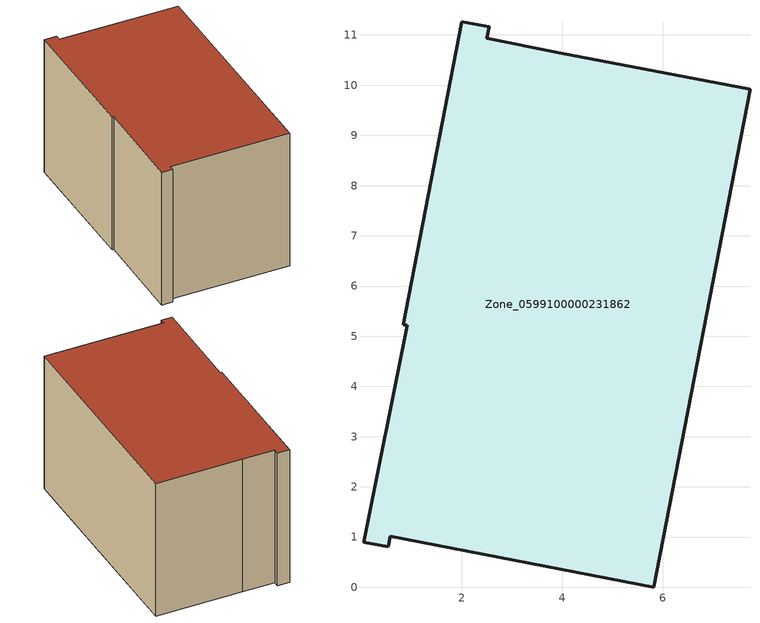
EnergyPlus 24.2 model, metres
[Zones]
Zone_0599100000231862
 floor ground (C_G): 5.82,0 0.57,1.01 0.53,0.8 0.04,0.9 0.91,5.22 0.83,5.22 2,11.26 2.54,11.16 2.49,10.93 3.93,10.64 7.74,9.91 z0
 wall outside (C_F): 7.74,9.91 3.93,10.64 2.49,10.93 2.54,11.16 2,11.26 0.83,5.22 0.91,5.22 0.04,0.9 0.53,0.8 0.57,1.01 5.82,0 7.74,9.91 z0:6.45
 roof outside (C_R): 0.91,5.22 0.04,0.9 0.53,0.8 0.57,1.01 5.82,0 7.74,9.91 3.93,10.64 2.49,10.93 2.54,11.16 2,11.26 0.83,5.22 z6.45
[BUILDING]
Pand.0599100000231862: North Axis=0; Terrain=City; Loads Convergence Tolerance Value=0.04; Temperature Convergence Tolerance Value=0.4; Solar Distribution=FullExterior; Maximum Number of Warmup Days=25; Minimum Number of Warmup Days=1
[Site:Location]
Rotterdam.The.Hague.AP_ZH_NLD Design_Conditions: Latitude=51.96; Longitude=4.45; Time Zone=1; Elevation=-4.5
[SITE:GROUNDTEMPERATURE:BUILDINGSURFACE]
18, 18, 18, 18, 18, 18, 18, 18, 18, 18, 18, 18
[MATERIAL] Thermal Absorptance=0.9; Solar Absorptance=0.7; Visible Absorptance=0.7
Name | Roughness | Thickness | Conductivity | Density | Specific Heat
G.TC.1992-2005 | MediumSmooth | 0.15 | 0.06 | 540 | 1210
F.TC.1992-2005 | Rough | 0.3 | 0.12 | 1920 | 840
R.TC.1992-2005 | MediumRough | 0.2 | 0.08 | 1500 | 1000
[CONSTRUCTION]
C_G: G.TC.1992-2005
C_F: F.TC.1992-2005
C_R: R.TC.1992-2005
[ZONE]
Zone_0599100000231862: Type=1; Multiplier=1; Ceiling Height=Autocalculate; Volume=Autocalculate; Floor Area=autocalculate; Part of Total Floor Area=Yes
[ZONEINFILTRATION:DESIGNFLOWRATE]
Infil_Zone_0599100000231862: Zone or ZoneList or Space or SpaceList=Zone_0599100000231862; Schedule=AlwaysOn; Design Flow Rate Calculation Method=Flow/Area; Flow Rate per Floor Area=0.0015; Constant Term Coefficient=1; Temperature Term Coefficient=0; Velocity Term Coefficient=0; Velocity Squared Term Coefficient=0
[HVACTEMPLATE:ZONE:IDEALLOADSAIRSYSTEM]
Zone_0599100000231862: Maximum Heating Supply Air Temperature=50; Minimum Cooling Supply Air Temperature=13; Maximum Heating Supply Air Humidity Ratio=0.0156; Minimum Cooling Supply Air Humidity Ratio=0.0077; Heating Limit=NoLimit; Cooling Limit=NoLimit; Dehumidification Control Type=ConstantSensibleHeatRatio; Cooling Sensible Heat Ratio=0.7; Dehumidification Setpoint=60; Humidification Control Type=None; Humidification Setpoint=30; Outdoor Air Method=None; Outdoor Air Flow Rate per Person=0.00944; Outdoor Air Flow Rate per Zone Floor Area=0; Outdoor Air Flow Rate per Zone=0; Demand Controlled Ventilation Type=None; Outdoor Air Economizer Type=NoEconomizer; Heat Recovery Type=None; Sensible Heat Recovery Effectiveness=0.7; Latent Heat Recovery Effectiveness=0.65
[ZONECONTROL:THERMOSTAT]
ThermostatControl_Zone_0599100000231862: Zone or ZoneList=Zone_0599100000231862; Control Type Schedule=DualSetpointControlType; Control 1=Thermostat_Zone_0599100000231862; Temperature Difference Between Cutout And Setpoint=0
[THERMOSTATSETPOINT:DUALSETPOINT]
Thermostat_Zone_0599100000231862: Heating Setpoint Temperature Schedule=HeatingSetpoint_Zone_0599100000231862; Cooling Setpoint Temperature Schedule=CoolingSetpoint_Zone_0599100000231862
[SCHEDULE:COMPACT]
HeatingSetpoint_Zone_0599100000231862: Through: 12/31, For: AllDays, Until: 24:00, 21
CoolingSetpoint_Zone_0599100000231862: Through: 12/31, For: AllDays, Until: 24:00, 24
DualSetpointControlType: Through: 12/31, For: AllDays, Until: 24:00, 4
AlwaysOn: Through: 12/31, For: AllDays, Until: 24:00, 1
